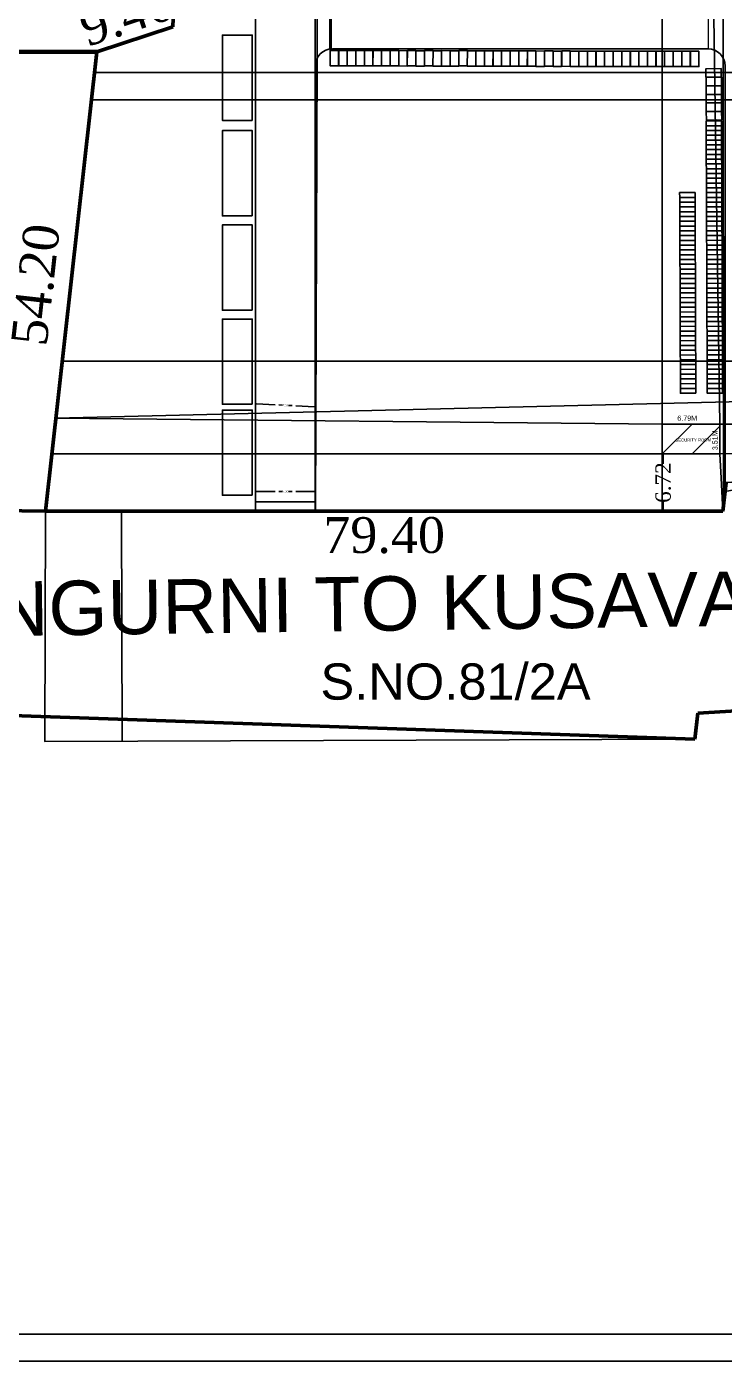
# Model space of a CAD drawing. Header units: metres. Extents: x 1422408 to 2565053, y 3723 to 80428.
# Drawn here: x 2267236.6 to 2267318.4, y 3723.1 to 3879.6 of the extents above; entities that cross this region are included whole.
import ezdxf

# ---------------------------------------------------------------- set-up
doc = ezdxf.new("R2010")
doc.units = ezdxf.units.M
doc.header["$LTSCALE"] = 3.5
doc.header["$MEASUREMENT"] = 0
doc.linetypes.add('PHANTOM2', pattern=[1.25, 0.625, -0.125, 0.125, -0.125, 0.125, -0.125])
doc.layers.get('0').update_dxf_attribs({"linetype": 'CONTINUOUS'})
doc.layers.get('DEFPOINTS').update_dxf_attribs({"linetype": 'CONTINUOUS'})
for name, color, linetype in [('AISLE_WIDTH_2', 8, 'CONTINUOUS'), ('BLK_1_LVL_0_SIDE_SETBACK2', 102, 'CONTINUOUS'), ('BLK_2_LVL_0_SIDE_SETBACK2', 102, 'CONTINUOUS'), ('BLK_3_LVL_0_BLDG_FOOT_PRINT', 1, 'CONTINUOUS'), ('BLK_3_LVL_0_FRONT_SETBACK', 2, 'CONTINUOUS'), ('BLK_3_LVL_0_REAR_SETBACK', 11, 'CONTINUOUS'), ('BLK_3_LVL_0_SIDE_SETBACK1', 171, 'CONTINUOUS'), ('BLK_3_LVL_0_SIDE_SETBACK2', 102, 'CONTINUOUS'), ('BLK_5_LVL_0_FRONT_SETBACK', 2, 'CONTINUOUS'), ('CYCLE_PARKING', 250, 'CONTINUOUS'), ('DISTANCE_BLK', 238, 'CONTINUOUS'), ('DRIVE_WAY', 255, 'CONTINUOUS'), ('LORRY_PARKING', 2, 'CONTINUOUS'), ('PLOT_BOUNDARY', 70, 'CONTINUOUS'), ('ROAD_WIDTH', 233, 'CONTINUOUS'), ('SUPER_IMPOSED', 5, 'CONTINUOUS'), ('SURRENDER_ROAD_WIDTH', 2, 'CONTINUOUS')]:
    doc.layers.add(name, color=color, linetype=linetype)
doc.layers.add('FMB_OR_PLR', color=70, linetype='CONTINUOUS', lineweight=0)
doc.layers.add('TWO_WHEELER_DRIVE_WAY', color=6, linetype='CONTINUOUS', lineweight=9)
doc.layers.add('TWO_WHEELER_PARKING', color=2, linetype='CONTINUOUS', plot=False)
doc.styles.add('ANAND', font='times.ttf')
doc.styles.add('ATT', font='swissck.ttf', dxfattribs={"height": 12})
doc.styles.add('NAME', font='times.ttf')
doc.styles.add('ROOM TEXT 10.5', font='swisse.ttf')
doc.dimstyles.new('Copy of Standard', dxfattribs={"dimscale": 0.7, "dimtxt": 2.35, "dimasz": 0.05, "dimexe": 0.08, "dimexo": 0.0125, "dimgap": 0.05, "dimtad": 0, "dimzin": 0, "dimdsep": 46, "dimtxsty": 'NAME', "dimcen": 0, "dimse1": 1, "dimse2": 1, "dimsd1": 1, "dimsd2": 1, "dimadec": 0, "dimazin": 0, "dimtfac": 1, "dimtofl": 0, "dimtmove": 0, "dimatfit": 3, "dimldrblk": 'CLOSEDBLANK', "dimfxl": 0, "dimtolj": 1, "dimtzin": 0, "dimarcsym": 0})
doc.dimstyles.new('STANDARD$0', dxfattribs={"dimtxt": 0.25, "dimasz": 0.1, "dimexe": 2, "dimexo": 2, "dimgap": 0, "dimtad": 0, "dimzin": 0, "dimdsep": 46, "dimtxsty": 'ANAND', "dimcen": 0.0625, "dimdle": 2.5, "dimse1": 1, "dimse2": 1, "dimclrd": 2, "dimclre": 9, "dimadec": 0, "dimazin": 0, "dimtfac": 1, "dimtix": 1, "dimtofl": 0, "dimtmove": 2, "dimatfit": 3, "dimldrblk": 'OBLIQUE', "dimfxl": 0, "dimtolj": 1, "dimtzin": 0, "dimarcsym": 0})

# ---------------------------------------------------------------- blocks, each defined once
blk = doc.blocks.new('*D700')
at = {"layer": 'DEFPOINTS', "color": 0, "ltscale": 0.5}
for p in [(2267244.84, 3876.66), (2267234.77, 3823.25), (2267238.82, 3822.8)]:
    blk.add_point(p, dxfattribs=at)
at = {"color": 0, "lineweight": 70, "ltscale": 0.5, "insert": (2267237.69, 3849.37), "char_height": 4.2, "attachment_point": 5, "rotation": 83.627, "style": 'NAME'}
blk.add_mtext('\\A1;54.20', dxfattribs=at)
blk = doc.blocks.new('_ClosedBlank')
at = {"color": 0, "linetype": 'ByBlock', "lineweight": -2}
for p, q in [((-1, 0.2), (0, 0)), ((-1, 0.2), (-1, -0.2)), ((0, 0), (-1, -0.2))]:
    blk.add_line(p, q, dxfattribs=at)
blk = doc.blocks.new('*D701')
at = {"layer": 'DEFPOINTS', "color": 0, "ltscale": 0.5}
for p in [(2267252.82, 3882.44), (2267253.76, 3879.62), (2267244.84, 3876.66)]:
    blk.add_point(p, dxfattribs=at)
at = {"color": 0, "lineweight": 70, "ltscale": 0.5, "insert": (2267248.36, 3880.96), "char_height": 4.2, "attachment_point": 5, "rotation": 18.3731, "style": 'NAME'}
blk.add_mtext('\\A1;9.40', dxfattribs=at)
blk = doc.blocks.new('*D668')
at = {"layer": 'DEFPOINTS', "color": 0, "ltscale": 0.5}
for p in [(2267238.82, 3822.8), (2267318.23, 3822.8), (2267318.23, 3819.97)]:
    blk.add_point(p, dxfattribs=at)
at = {"color": 0, "lineweight": 70, "ltscale": 0.5, "insert": (2267278.53, 3819.97), "char_height": 4.2, "attachment_point": 5, "style": 'NAME'}
blk.add_mtext('\\A1;79.40', dxfattribs=at)
blk = doc.blocks.new('*D694')
at = {"color": 2, "lineweight": -2}
for p, q in [((2267311.25, 3829.42), (2267311.25, 3828.37)), ((2267311.25, 3822.9), (2267311.25, 3823.94))]:
    blk.add_line(p, q, dxfattribs=at)
at = {"color": 2}
for points in [[(2267311.24, 3829.42), (2267311.27, 3829.42), (2267311.25, 3829.52)], [(2267311.24, 3822.9), (2267311.27, 3822.9), (2267311.25, 3822.8)]]:
    blk.add_solid(points, dxfattribs=at)
at = {"layer": 'DEFPOINTS', "color": 0}
for p in [(2267311.12, 3829.52), (2267311.12, 3822.8), (2267311.25, 3822.8)]:
    blk.add_point(p, dxfattribs=at)
at = {"color": 0, "lineweight": -2, "insert": (2267311.25, 3826.16), "char_height": 1.8, "attachment_point": 5, "rotation": 90, "style": 'ANAND'}
blk.add_mtext('\\A1;6.72', dxfattribs=at)
blk = doc.blocks.new('_Oblique')
at = {"color": 0, "linetype": 'ByBlock', "lineweight": -2}
blk.add_line((-0.5, -0.5), (0.5, 0.5), dxfattribs=at)
blk = doc.blocks.new('*D682')
at = {"color": 2, "lineweight": -2}
for p, q in [((2267318.01, 3833.03), (2267344.89, 3833.03)), ((2267377.52, 3833.04), (2267350.64, 3833.04))]:
    blk.add_line(p, q, dxfattribs=at)
at = {"color": 2}
for points in [[(2267318.01, 3833.04), (2267318.01, 3833.01), (2267317.91, 3833.03)], [(2267377.52, 3833.06), (2267377.52, 3833.03), (2267377.62, 3833.04)]]:
    blk.add_solid(points, dxfattribs=at)
at = {"layer": 'DEFPOINTS', "color": 0}
for p in [(2267317.91, 3833.03), (2267377.62, 3833.04), (2267377.62, 3833.04)]:
    blk.add_point(p, dxfattribs=at)
at = {"color": 0, "lineweight": -2, "insert": (2267347.76, 3833.03), "char_height": 1.8, "attachment_point": 5, "rotation": 0.0139, "style": 'ANAND'}
blk.add_mtext('\\A1;59.72', dxfattribs=at)
blk = doc.blocks.new('*D584')
at = {"layer": 'DEFPOINTS', "color": 0}
for p in [(2267263.46, 3835.39), (2267270.46, 3835.06), (2267270.46, 3835.04)]:
    blk.add_point(p, dxfattribs=at)
at = {"layer": 'DRIVE_WAY', "color": 2, "linetype": 'PHANTOM2', "lineweight": -2}
for p, q in [((2267263.56, 3835.41), (2267266.67, 3835.25)), ((2267270.36, 3835.06), (2267267.26, 3835.22))]:
    blk.add_line(p, q, dxfattribs=at)
at = {"layer": 'DRIVE_WAY', "color": 2}
for points in [[(2267263.56, 3835.42), (2267263.56, 3835.39), (2267263.46, 3835.41)], [(2267270.36, 3835.08), (2267270.36, 3835.05), (2267270.46, 3835.06)]]:
    blk.add_solid(points, dxfattribs=at)
at = {"layer": 'DRIVE_WAY', "color": 0, "insert": (2267266.96, 3835.23), "char_height": 0.25, "attachment_point": 5, "rotation": 357.1292, "style": 'ANAND'}
blk.add_mtext('\\A1;7.01', dxfattribs=at)
blk = doc.blocks.new('*D642')
at = {"layer": 'DEFPOINTS', "color": 0}
for p in [(2267272.24, 3885), (2267272.25, 3876.99), (2267272.33, 3876.99)]:
    blk.add_point(p, dxfattribs=at)
at = {"layer": 'TWO_WHEELER_DRIVE_WAY', "color": 2, "linetype": 'Continuous', "lineweight": -2}
for p, q in [((2267272.33, 3884.9), (2267272.33, 3881.29)), ((2267272.33, 3877.09), (2267272.33, 3880.71))]:
    blk.add_line(p, q, dxfattribs=at)
at = {"layer": 'TWO_WHEELER_DRIVE_WAY', "color": 2}
for points in [[(2267272.34, 3884.9), (2267272.31, 3884.9), (2267272.33, 3885)], [(2267272.35, 3877.09), (2267272.31, 3877.09), (2267272.33, 3876.99)]]:
    blk.add_solid(points, dxfattribs=at)
at = {"layer": 'TWO_WHEELER_DRIVE_WAY', "color": 0, "insert": (2267272.33, 3881), "char_height": 0.25, "attachment_point": 5, "rotation": 270.0261, "style": 'ANAND'}
blk.add_mtext('\\A1;8.01', dxfattribs=at)
blk = doc.blocks.new('*D711')
at = {"layer": 'AISLE_WIDTH_2', "color": 2, "linetype": 'PHANTOM2', "lineweight": -2}
for p, q in [((2267263.56, 3825.1), (2267266.65, 3825.1)), ((2267270.36, 3825.1), (2267267.27, 3825.1))]:
    blk.add_line(p, q, dxfattribs=at)
at = {"layer": 'AISLE_WIDTH_2', "color": 2}
for points in [[(2267263.56, 3825.12), (2267263.56, 3825.09), (2267263.46, 3825.1)], [(2267270.36, 3825.12), (2267270.36, 3825.09), (2267270.46, 3825.1)]]:
    blk.add_solid(points, dxfattribs=at)
at = {"layer": 'DEFPOINTS', "color": 0}
for p in [(2267263.46, 3825.1), (2267270.46, 3825.1), (2267270.46, 3825.1)]:
    blk.add_point(p, dxfattribs=at)
at = {"layer": 'AISLE_WIDTH_2', "color": 0, "insert": (2267266.96, 3825.1), "char_height": 0.25, "attachment_point": 5, "style": 'ANAND'}
blk.add_mtext('\\A1;7.00', dxfattribs=at)

msp = doc.modelspace()

# ---------------------------------------------------------------- hatches: boundary and pattern name
at = {"ltscale": 0.05}
h = msp.add_hatch(dxfattribs=at)
h.set_pattern_fill('ANSI31', color=8, scale=20)
h.set_pattern_definition([(45, (2261982.265, -4847.4843), (-1.76776695, 1.76776695), [])])
h.paths.add_polyline_path([(2267318.28477, 3954.10417), (2267270.70477, 3954.10417), (2267270.70477, 3886.80417), (2267318.28477, 3886.80417)])
h.paths.add_polyline_path([(2267377.71668, 3955.01672), (2267327.78026, 3955.01672), (2267327.78026, 3918.53877), (2267377.71668, 3918.53877)])
h.paths.add_polyline_path([(2267377.70953, 3909.33195), (2267327.10188, 3909.33195), (2267327.10188, 3886.21091), (2267377.70953, 3886.21091)])
h.paths.add_polyline_path([(2267354.78501, 3871.03483), (2267327.01501, 3871.03483), (2267327.01501, 3835.81483), (2267354.78501, 3835.81483)])
h.paths.add_polyline_path([(2267372.78501, 3874.26988), (2267361.78501, 3874.26988), (2267361.78501, 3840.41988), (2267372.78501, 3840.41988)])
h.paths.add_polyline_path([(2267317.9057, 3833.0273), (2267311.1197, 3833.0273), (2267311.1197, 3829.5193), (2267317.9057, 3829.5193)])
h.paths.add_polyline_path([(2267340.16783, 4033.6996), (2267326.66783, 4033.6996), (2267326.66783, 4010.6996), (2267340.16783, 4010.6996)])
h.paths.add_polyline_path([(2267317.69129, 3910.83693), (2267317.69129, 3921.82679), (2267314.91644, 3921.82679), (2267314.91644, 3910.83693)], flags=24)
h.paths.add_polyline_path([(2267290.29626, 3951.63392), (2267301.2849, 3951.63392), (2267301.2849, 3954.40511), (2267290.29626, 3954.40511)], flags=9)
h.paths.add_polyline_path([(2267290.29626, 3887.21784), (2267301.2849, 3887.21784), (2267301.2849, 3889.98903), (2267290.29626, 3889.98903)], flags=24)
h.paths.add_polyline_path([(2267273.80431, 3910.66442), (2267273.80431, 3921.65428), (2267271.02946, 3921.65428), (2267271.02946, 3910.66442)], flags=24)
h.paths.add_polyline_path([(2267271.72763, 3925.96761), (2267316.90791, 3925.96761), (2267316.90791, 3928.83274), (2267271.72763, 3928.83274)], flags=24)
h.paths.add_polyline_path([(2267348.57225, 3952.64251), (2267359.56211, 3952.64251), (2267359.56211, 3955.41736), (2267348.57225, 3955.41736)], flags=9)
h.paths.add_polyline_path([(2267376.78728, 3934.00638), (2267376.78728, 3944.99623), (2267374.01243, 3944.99623), (2267374.01243, 3934.00638)], flags=24)
h.paths.add_polyline_path([(2267330.54008, 3934.00638), (2267330.54008, 3944.99623), (2267327.76523, 3944.99623), (2267327.76523, 3934.00638)], flags=9)
h.paths.add_polyline_path([(2267348.57225, 3919.91965), (2267359.56211, 3919.91965), (2267359.56211, 3922.6945), (2267348.57225, 3922.6945)], flags=24)
h.paths.add_polyline_path([(2267339.77244, 3936.68677), (2267368.11646, 3936.68677), (2267368.11646, 3939.55191), (2267339.77244, 3939.55191)], flags=24)
h.paths.add_polyline_path([(2267329.76, 3891.85825), (2267329.76, 3902.84689), (2267326.9888, 3902.84689), (2267326.9888, 3891.85825)], flags=9)
h.paths.add_polyline_path([(2267348.57225, 3886.3813), (2267359.56211, 3886.3813), (2267359.56211, 3889.15615), (2267348.57225, 3889.15615)], flags=24)
h.paths.add_polyline_path([(2267377.48092, 3893.76718), (2267377.48092, 3904.75582), (2267374.70972, 3904.75582), (2267374.70972, 3893.76718)], flags=24)
h.paths.add_polyline_path([(2267348.57225, 3906.69431), (2267359.56211, 3906.69431), (2267359.56211, 3909.46916), (2267348.57225, 3909.46916)], flags=9)
h.paths.add_polyline_path([(2267341.58139, 3896.53783), (2267369.77329, 3896.53783), (2267369.77329, 3899.40296), (2267341.58139, 3899.40296)], flags=24)
h.paths.add_polyline_path([(2267332.18038, 3850.26115), (2267350.14818, 3850.26115), (2267350.14818, 3855.48951), (2267332.18038, 3855.48951)], flags=24)
h.paths.add_polyline_path([(2267354.80108, 3850.19003), (2267354.80108, 3861.17867), (2267352.02988, 3861.17867), (2267352.02988, 3850.19003)], flags=9)
h.paths.add_polyline_path([(2267337.22276, 3836.32826), (2267348.18767, 3836.32826), (2267348.18767, 3839.02826), (2267337.22276, 3839.02826)], flags=24)
h.paths.add_polyline_path([(2267329.4543, 3850.19003), (2267329.4543, 3861.17867), (2267326.68311, 3861.17867), (2267326.68311, 3850.19003)], flags=9)
h.paths.add_polyline_path([(2267337.91043, 3867.98268), (2267348.87534, 3867.98268), (2267348.87534, 3870.68268), (2267337.91043, 3870.68268)], flags=24)
h.paths.add_polyline_path([(2267363.78761, 3854.72404), (2267363.78761, 3863.51495), (2267361.57065, 3863.51495), (2267361.57065, 3854.72404)], flags=9)
h.paths.add_polyline_path([(2267373.11756, 3854.77183), (2267373.11756, 3863.56274), (2267370.9006, 3863.56274), (2267370.9006, 3854.77183)], flags=9)
h.paths.add_polyline_path([(2267363.15239, 3872.17018), (2267371.9433, 3872.17018), (2267371.9433, 3874.38714), (2267363.15239, 3874.38714)], flags=9)
h.paths.add_polyline_path([(2267363.11318, 3840.19056), (2267371.9041, 3840.19056), (2267371.9041, 3842.40751), (2267363.11318, 3842.40751)], flags=9)
h.paths.add_polyline_path([(2267362.8774, 3847.2632), (2267371.68305, 3847.2632), (2267371.68305, 3852.58838), (2267362.8774, 3852.58838)], flags=24)
h.paths.add_polyline_path([(2267317.79538, 3829.80093), (2267317.79538, 3832.90965), (2267316.87165, 3832.90965), (2267316.87165, 3829.80093)], flags=24)
h.paths.add_polyline_path([(2267312.59896, 3830.86172), (2267316.12173, 3830.88634), (2267316.11778, 3831.45227), (2267312.59501, 3831.42766)], flags=24)
h.paths.add_polyline_path([(2267329.50368, 4011.41009), (2267338.29459, 4011.41009), (2267338.29459, 4013.62704), (2267329.50368, 4013.62704)], flags=24)
h.paths.add_polyline_path([(2267340.15925, 4018.18277), (2267340.15925, 4026.97368), (2267337.94229, 4026.97368), (2267337.94229, 4018.18277)], flags=24)
h.paths.add_polyline_path([(2267328.9532, 4031.04105), (2267337.74412, 4031.04105), (2267337.74412, 4033.258), (2267328.9532, 4033.258)], flags=24)
h.paths.add_polyline_path([(2267326.50499, 4020.07853), (2267338.47413, 4020.07853), (2267338.47413, 4022.78638), (2267326.50499, 4022.78638)], flags=9)

# ---------------------------------------------------------------- linework, layer by layer
at = {"lineweight": 60, "ltscale": 0.5}
for p, q in [((2267253.75763, 3879.62436), (2267260.3111, 4046.29557)), ((2267244.8368, 3876.66145), (2267253.75763, 3879.62436)), ((2267238.82053, 3822.79639), (2267244.8368, 3876.66145)), ((2267318.64529, 3826.171), (2267318.23053, 3822.79639)), ((2267318.23053, 3822.79639), (2267238.82053, 3822.79639)), ((2267428.39132, 3806.18329), (2267315.31941, 3799.11058)), ((2267064.40408, 3804.67454), (2267314.94854, 3796.09308))]:
    msp.add_line(p, q, dxfattribs=at)
at = {"color": 0}
msp.add_line((2267270.48413, 3875.31548), (2267270.48413, 3822.79639), dxfattribs=at)
at = {"color": 1, "ltscale": 0.05}
for points in [[(2267048.90355, 4266.29222), (2267622.60644, 4266.29222), (2267622.60644, 3723.12166), (2267048.90355, 3723.12166)], [(2267052.10028, 4263.09549), (2267619.40972, 4263.09549), (2267619.40972, 3726.31839), (2267052.10028, 3726.31839)]]:
    msp.add_lwpolyline(points, close=True, dxfattribs=at)
at = {"lineweight": 60, "ltscale": 0.5}
for points in [[(2267238.82053, 3822.79639), (2267244.8368, 3876.66145), (2267253.7572, 3879.62422)], [(2267318.64529, 3826.171), (2267318.23053, 3822.79639)], [(2267238.82053, 3822.79639), (2267149.65509, 3824.07003)], [(2267318.23053, 3822.79639), (2267238.82053, 3822.79639)], [(2267315.31941, 3799.11058), (2267314.94854, 3796.09308)]]:
    msp.add_lwpolyline(points, dxfattribs=at)
at = {"lineweight": 70, "ltscale": 0.5}
msp.add_lwpolyline([(2267244.8368, 3876.66145), (2267218.66482, 3876.66145)], dxfattribs=at)
at = {"color": 0}
msp.add_lwpolyline([(2267272.46135, 3877.0145), (2267316.51501, 3877.0145, -0.414213562), (2267318.51501, 3875.0145), (2267318.51501, 3825.11096)], format="xyb", dxfattribs=at)
msp.add_arc((2267272.46135, 3875.0145), 2, 90, 180, dxfattribs=at)
at = {"layer": 'AISLE_WIDTH_2', "color": 8}
msp.add_lwpolyline([(2267263.46135, 3823.90852), (2267270.46135, 3823.90852), (2267270.46135, 4027.46672), (2267263.46135, 4027.46672), (2267263.46135, 3823.90852)], close=True, dxfattribs=at)
at = {"layer": 'BLK_1_LVL_0_SIDE_SETBACK2', "ltscale": 400}
msp.add_lwpolyline([(2267327.01501, 3871.03483), (2267244.20908, 3871.04129), (2267240.03859, 3833.70195), (2267327.01502, 3835.81482), (2267327.01501, 3871.03483)], close=True, dxfattribs=at)
at = {"layer": 'BLK_2_LVL_0_SIDE_SETBACK2', "ltscale": 400}
msp.add_lwpolyline([(2267240.78893, 3840.41988), (2267244.56969, 3874.26988), (2267361.78501, 3874.26988), (2267361.78501, 3840.41988), (2267240.78893, 3840.41988)], close=True, dxfattribs=at)
at = {"layer": 'BLK_3_LVL_0_BLDG_FOOT_PRINT', "color": 10}
msp.add_lwpolyline([(2267311.1197, 3829.5193), (2267311.1197, 3833.0273), (2267317.9057, 3833.0273), (2267317.9057, 3829.5193)], close=True, dxfattribs=at)
at = {"layer": 'BLK_3_LVL_0_FRONT_SETBACK', "ltscale": 400}
msp.add_lwpolyline([(2267317.9057, 3829.5193), (2267318.03662, 3826.70154), (2267318.23053, 3822.79639), (2267311.1197, 3822.79639), (2267311.1197, 3829.5193), (2267317.9057, 3829.5193)], close=True, dxfattribs=at)
at = {"layer": 'BLK_3_LVL_0_REAR_SETBACK', "ltscale": 400}
msp.add_lwpolyline([(2267311.1197, 3833.0273), (2267311.11951, 4142.90264), (2267313.32773, 4143.31955), (2267317.9057, 3833.0273), (2267311.1197, 3833.0273)], close=True, dxfattribs=at)
at = {"layer": 'BLK_3_LVL_0_SIDE_SETBACK1', "ltscale": 400}
msp.add_lwpolyline([(2267317.9057, 3833.0273), (2267377.61922, 3833.02504), (2267377.17704, 3830.61997), (2267317.9057, 3829.5193), (2267317.9057, 3833.0273)], close=True, dxfattribs=at)
at = {"layer": 'BLK_3_LVL_0_SIDE_SETBACK2', "ltscale": 400}
msp.add_lwpolyline([(2267311.1197, 3829.5193), (2267239.57508, 3829.55202), (2267240.03859, 3833.70195), (2267311.1197, 3833.0273), (2267311.1181, 3829.5193)], close=True, dxfattribs=at)
at = {"layer": 'BLK_5_LVL_0_FRONT_SETBACK', "ltscale": 400}
msp.add_lwpolyline([(2267318.28477, 3886.80417), (2267318.30969, 3823.44046), (2267318.23053, 3822.79639), (2267270.48413, 3822.79639), (2267270.70477, 3886.80417), (2267318.28477, 3886.80417)], close=True, dxfattribs=at)
at = {"layer": 'CYCLE_PARKING', "color": 250}
for points in [[(2267318.09397, 3868.01303), (2267318.09187, 3868.57302), (2267316.29188, 3868.56625), (2267316.29398, 3868.00626)], [(2267318.09608, 3867.45303), (2267318.09397, 3868.01303), (2267316.29398, 3868.00626), (2267316.29609, 3867.44626)], [(2267318.09818, 3866.89303), (2267318.09608, 3867.45303), (2267316.29609, 3867.44626), (2267316.2982, 3866.88627)], [(2267318.09397, 3866.33301), (2267318.09187, 3866.89301), (2267316.29188, 3866.88624), (2267316.29398, 3866.32625)], [(2267318.09608, 3865.77302), (2267318.09397, 3866.33301), (2267316.29398, 3866.32625), (2267316.29609, 3865.76625)], [(2267318.09818, 3865.21302), (2267318.09608, 3865.77302), (2267316.29609, 3865.76625), (2267316.2982, 3865.20625)], [(2267318.10029, 3864.65303), (2267318.09818, 3865.21302), (2267316.2982, 3865.20625), (2267316.3003, 3864.64626)], [(2267318.10239, 3864.09303), (2267318.10029, 3864.65303), (2267316.3003, 3864.64626), (2267316.30241, 3864.08626)], [(2267318.1045, 3863.53303), (2267318.10239, 3864.09303), (2267316.30241, 3864.08626), (2267316.30451, 3863.52627)], [(2267318.10661, 3862.97304), (2267318.1045, 3863.53303), (2267316.30451, 3863.52627), (2267316.30662, 3862.96627)], [(2267318.10871, 3862.41304), (2267318.10661, 3862.97304), (2267316.30662, 3862.96627), (2267316.30872, 3862.40627)], [(2267318.11082, 3861.85305), (2267318.10871, 3862.41304), (2267316.30872, 3862.40627), (2267316.31083, 3861.84628)], [(2267318.11292, 3861.29305), (2267318.11082, 3861.85305), (2267316.31083, 3861.84628), (2267316.31294, 3861.28628)], [(2267318.11503, 3860.73305), (2267318.11292, 3861.29305), (2267316.31294, 3861.28628), (2267316.31504, 3860.72629)], [(2267314.98053, 3859.60938), (2267314.97843, 3860.16938), (2267313.17844, 3860.16261), (2267313.18054, 3859.60262)], [(2267314.98264, 3859.04939), (2267314.98053, 3859.60938), (2267313.18054, 3859.60262), (2267313.18265, 3859.04262)], [(2267318.11713, 3860.17306), (2267318.11503, 3860.73305), (2267316.31504, 3860.72629), (2267316.31715, 3860.16629)], [(2267318.11924, 3859.61306), (2267318.11713, 3860.17306), (2267316.31715, 3860.16629), (2267316.31925, 3859.60629)], [(2267318.12135, 3859.05307), (2267318.11924, 3859.61306), (2267316.31925, 3859.60629), (2267316.32136, 3859.0463)], [(2267314.98474, 3858.48939), (2267314.98264, 3859.04939), (2267313.18265, 3859.04262), (2267313.18476, 3858.48262)], [(2267314.98685, 3857.9294), (2267314.98474, 3858.48939), (2267313.18476, 3858.48262), (2267313.18686, 3857.92263)], [(2267314.98895, 3857.3694), (2267314.98685, 3857.9294), (2267313.18686, 3857.92263), (2267313.18897, 3857.36263)], [(2267318.12345, 3858.49307), (2267318.12135, 3859.05307), (2267316.32136, 3859.0463), (2267316.32346, 3858.4863)], [(2267318.12556, 3857.93307), (2267318.12345, 3858.49307), (2267316.32346, 3858.4863), (2267316.32557, 3857.9263)], [(2267318.12766, 3857.37308), (2267318.12556, 3857.93307), (2267316.32557, 3857.9263), (2267316.32768, 3857.36631)], [(2267314.99106, 3856.8094), (2267314.98895, 3857.3694), (2267313.18897, 3857.36263), (2267313.19107, 3856.80264)], [(2267314.99948, 3856.24943), (2267314.99738, 3856.80943), (2267313.19739, 3856.80266), (2267313.1995, 3856.24266)], [(2267315.00159, 3855.68944), (2267314.99948, 3856.24943), (2267313.1995, 3856.24266), (2267313.2016, 3855.68267)], [(2267318.12977, 3856.81308), (2267318.12766, 3857.37308), (2267316.32768, 3857.36631), (2267316.32978, 3856.80631)], [(2267318.13819, 3856.25311), (2267318.13609, 3856.8131), (2267316.3361, 3856.80634), (2267316.3382, 3856.24634)], [(2267318.1403, 3855.69311), (2267318.13819, 3856.25311), (2267316.3382, 3856.24634), (2267316.34031, 3855.68634)], [(2267315.00369, 3855.12944), (2267315.00159, 3855.68944), (2267313.2016, 3855.68267), (2267313.20371, 3855.12267)], [(2267315.0058, 3854.56944), (2267315.00369, 3855.12944), (2267313.20371, 3855.12267), (2267313.20581, 3854.56268)], [(2267318.1424, 3855.13312), (2267318.1403, 3855.69311), (2267316.34031, 3855.68634), (2267316.34242, 3855.12635)], [(2267318.14451, 3854.57312), (2267318.1424, 3855.13312), (2267316.34242, 3855.12635), (2267316.34452, 3854.56635)], [(2267315.00791, 3854.00945), (2267315.0058, 3854.56944), (2267313.20581, 3854.56268), (2267313.20792, 3854.00268)], [(2267315.01001, 3853.44945), (2267315.00791, 3854.00945), (2267313.20792, 3854.00268), (2267313.21002, 3853.44268)], [(2267315.01212, 3852.88946), (2267315.01001, 3853.44945), (2267313.21002, 3853.44268), (2267313.21213, 3852.88269)], [(2267318.14662, 3854.01312), (2267318.14451, 3854.57312), (2267316.34452, 3854.56635), (2267316.34663, 3854.00636)], [(2267318.14872, 3853.45313), (2267318.14662, 3854.01312), (2267316.34663, 3854.00636), (2267316.34873, 3853.44636)], [(2267318.15083, 3852.89313), (2267318.14872, 3853.45313), (2267316.34873, 3853.44636), (2267316.35084, 3852.88636)], [(2267315.01422, 3852.32946), (2267315.01212, 3852.88946), (2267313.21213, 3852.88269), (2267313.21424, 3852.32269)], [(2267315.01633, 3851.76946), (2267315.01422, 3852.32946), (2267313.21424, 3852.32269), (2267313.21634, 3851.7627)], [(2267315.01843, 3851.20947), (2267315.01633, 3851.76946), (2267313.21634, 3851.7627), (2267313.21845, 3851.2027)], [(2267318.15293, 3852.33314), (2267318.15083, 3852.89313), (2267316.35084, 3852.88636), (2267316.35294, 3852.32637)], [(2267318.15504, 3851.77314), (2267318.15293, 3852.33314), (2267316.35294, 3852.32637), (2267316.35505, 3851.76637)], [(2267318.15714, 3851.21314), (2267318.15504, 3851.77314), (2267316.35505, 3851.76637), (2267316.35716, 3851.20638)], [(2267315.02054, 3850.64947), (2267315.01843, 3851.20947), (2267313.21845, 3851.2027), (2267313.22055, 3850.6427)], [(2267315.02265, 3850.08948), (2267315.02054, 3850.64947), (2267313.22055, 3850.6427), (2267313.22266, 3850.08271)], [(2267315.02475, 3849.52948), (2267315.02265, 3850.08948), (2267313.22266, 3850.08271), (2267313.22476, 3849.52271)], [(2267318.15925, 3850.65315), (2267318.15714, 3851.21314), (2267316.35716, 3851.20638), (2267316.35926, 3850.64638)], [(2267318.16136, 3850.09315), (2267318.15925, 3850.65315), (2267316.35926, 3850.64638), (2267316.36137, 3850.08638)], [(2267318.16346, 3849.53316), (2267318.16136, 3850.09315), (2267316.36137, 3850.08638), (2267316.36347, 3849.52639)], [(2267315.02686, 3848.96948), (2267315.02475, 3849.52948), (2267313.22476, 3849.52271), (2267313.22687, 3848.96272)], [(2267315.02896, 3848.40949), (2267315.02686, 3848.96948), (2267313.22687, 3848.96272), (2267313.22898, 3848.40272)], [(2267315.03107, 3847.84949), (2267315.02896, 3848.40949), (2267313.22898, 3848.40272), (2267313.23108, 3847.84272)], [(2267318.16557, 3848.97316), (2267318.16346, 3849.53316), (2267316.36347, 3849.52639), (2267316.36558, 3848.96639)], [(2267318.16767, 3848.41316), (2267318.16557, 3848.97316), (2267316.36558, 3848.96639), (2267316.36769, 3848.4064)], [(2267318.16978, 3847.85317), (2267318.16767, 3848.41316), (2267316.36769, 3848.4064), (2267316.36979, 3847.8464)], [(2267315.03317, 3847.2895), (2267315.03107, 3847.84949), (2267313.23108, 3847.84272), (2267313.23319, 3847.28273)], [(2267315.03528, 3846.7295), (2267315.03317, 3847.2895), (2267313.23319, 3847.28273), (2267313.23529, 3846.72273)], [(2267318.17188, 3847.29317), (2267318.16978, 3847.85317), (2267316.36979, 3847.8464), (2267316.3719, 3847.2864)], [(2267318.17399, 3846.73318), (2267318.17188, 3847.29317), (2267316.3719, 3847.2864), (2267316.374, 3846.72641)], [(2267315.03739, 3846.1695), (2267315.03528, 3846.7295), (2267313.23529, 3846.72273), (2267313.2374, 3846.16274)], [(2267315.03949, 3845.60951), (2267315.03739, 3846.1695), (2267313.2374, 3846.16274), (2267313.2395, 3845.60274)], [(2267315.0416, 3845.04951), (2267315.03949, 3845.60951), (2267313.2395, 3845.60274), (2267313.24161, 3845.04274)], [(2267318.1761, 3846.17318), (2267318.17399, 3846.73318), (2267316.374, 3846.72641), (2267316.37611, 3846.16641)], [(2267318.1782, 3845.61318), (2267318.1761, 3846.17318), (2267316.37611, 3846.16641), (2267316.37821, 3845.60642)], [(2267318.18031, 3845.05319), (2267318.1782, 3845.61318), (2267316.37821, 3845.60642), (2267316.38032, 3845.04642)], [(2267315.0437, 3844.48952), (2267315.0416, 3845.04951), (2267313.24161, 3845.04274), (2267313.24372, 3844.48275)], [(2267315.04581, 3843.92952), (2267315.0437, 3844.48952), (2267313.24372, 3844.48275), (2267313.24582, 3843.92275)], [(2267315.04792, 3843.36952), (2267315.04581, 3843.92952), (2267313.24582, 3843.92275), (2267313.24793, 3843.36275)], [(2267318.18241, 3844.49319), (2267318.18031, 3845.05319), (2267316.38032, 3845.04642), (2267316.38243, 3844.48642)], [(2267318.18452, 3843.9332), (2267318.18241, 3844.49319), (2267316.38243, 3844.48642), (2267316.38453, 3843.92643)], [(2267318.18662, 3843.3732), (2267318.18452, 3843.9332), (2267316.38453, 3843.92643), (2267316.38664, 3843.36643)], [(2267315.05002, 3842.80953), (2267315.04792, 3843.36952), (2267313.24793, 3843.36275), (2267313.25003, 3842.80276)], [(2267315.05213, 3842.24953), (2267315.05002, 3842.80953), (2267313.25003, 3842.80276), (2267313.25214, 3842.24276)], [(2267315.05423, 3841.68954), (2267315.05213, 3842.24953), (2267313.25214, 3842.24276), (2267313.25425, 3841.68277)], [(2267318.18873, 3842.8132), (2267318.18662, 3843.3732), (2267316.38664, 3843.36643), (2267316.38874, 3842.80644)], [(2267318.19084, 3842.25321), (2267318.18873, 3842.8132), (2267316.38874, 3842.80644), (2267316.39085, 3842.24644)], [(2267318.19294, 3841.69321), (2267318.19084, 3842.25321), (2267316.39085, 3842.24644), (2267316.39295, 3841.68644)], [(2267315.05634, 3841.12954), (2267315.05423, 3841.68954), (2267313.25425, 3841.68277), (2267313.25635, 3841.12277)], [(2267315.05844, 3840.56954), (2267315.05634, 3841.12954), (2267313.25635, 3841.12277), (2267313.25846, 3840.56277)], [(2267318.19505, 3841.13322), (2267318.19294, 3841.69321), (2267316.39295, 3841.68644), (2267316.39506, 3841.12645)], [(2267318.19715, 3840.57322), (2267318.19505, 3841.13322), (2267316.39506, 3841.12645), (2267316.39717, 3840.56645)], [(2267315.06055, 3840.00955), (2267315.05844, 3840.56954), (2267313.25846, 3840.56277), (2267313.26056, 3840.00278)], [(2267315.06266, 3839.44955), (2267315.06055, 3840.00955), (2267313.26056, 3840.00278), (2267313.26267, 3839.44278)], [(2267315.06476, 3838.88956), (2267315.06266, 3839.44955), (2267313.26267, 3839.44278), (2267313.26477, 3838.88279)], [(2267318.19926, 3840.01322), (2267318.19715, 3840.57322), (2267316.39717, 3840.56645), (2267316.39927, 3840.00646)], [(2267318.20136, 3839.45323), (2267318.19926, 3840.01322), (2267316.39927, 3840.00646), (2267316.40138, 3839.44646)], [(2267318.20347, 3838.89323), (2267318.20136, 3839.45323), (2267316.40138, 3839.44646), (2267316.40348, 3838.88646)], [(2267315.06687, 3838.32956), (2267315.06476, 3838.88956), (2267313.26477, 3838.88279), (2267313.26688, 3838.32279)], [(2267315.06897, 3837.76956), (2267315.06687, 3838.32956), (2267313.26688, 3838.32279), (2267313.26899, 3837.76279)], [(2267315.07108, 3837.20957), (2267315.06897, 3837.76956), (2267313.26899, 3837.76279), (2267313.27109, 3837.2028)], [(2267318.20558, 3838.33324), (2267318.20347, 3838.89323), (2267316.40348, 3838.88646), (2267316.40559, 3838.32647)], [(2267318.20768, 3837.77324), (2267318.20558, 3838.33324), (2267316.40559, 3838.32647), (2267316.40769, 3837.76647)], [(2267318.20979, 3837.21324), (2267318.20768, 3837.77324), (2267316.40769, 3837.76647), (2267316.4098, 3837.20648)], [(2267315.07318, 3836.64957), (2267315.07108, 3837.20957), (2267313.27109, 3837.2028), (2267313.2732, 3836.6428)], [(2267318.21189, 3836.65325), (2267318.20979, 3837.21324), (2267316.4098, 3837.20648), (2267316.41191, 3836.64648)]]:
    msp.add_lwpolyline(points, close=True, dxfattribs=at)
at = {"layer": 'DISTANCE_BLK', "color": 238}
msp.add_lwpolyline([(2267311.12015, 3829.5193), (2267311.12015, 3833.0273), (2267317.90615, 3833.0273), (2267317.90615, 3829.5193)], close=True, dxfattribs=at)
at = {"layer": 'DRIVE_WAY', "color": 0}
for points in [[(2267270.48413, 3822.79639), (2267263.46135, 3822.79639), (2267263.46135, 4036.53502, -0.414213562)], [(2267385.28447, 3909.93536), (2267385.28447, 3879.0145, -0.414213562), (2267383.28447, 3877.0145), (2267363.28501, 3877.0145, 0.414213562), (2267361.28501, 3875.0145), (2267361.28501, 3828.7449), (2267355.28501, 3828.33407), (2267355.28501, 3875.0145, 0.414213562), (2267353.28501, 3877.0145), (2267328.51501, 3877.0145, 0.414213562), (2267326.51501, 3875.0145), (2267326.51501, 3826.63264), (2267318.51501, 3825.11096), (2267318.51501, 3875.0145, 0.414213562), (2267316.51501, 3877.0145), (2267272.46135, 3877.0145, 0.414213562), (2267270.46135, 3875.0145), (2267270.46135, 3822.79639)]]:
    msp.add_lwpolyline(points, format="xyb", dxfattribs=at)
at = {"layer": 'FMB_OR_PLR', "color": 70, "lineweight": 25}
msp.add_lwpolyline([(2267163.3798, 4068.5129), (2267165.80695, 4038.81191), (2267260.3111, 4046.29557), (2267253.75763, 3879.62436), (2267244.8368, 3876.66144), (2267238.82053, 3822.79638), (2267318.23053, 3822.79638), (2267318.64529, 3826.17099), (2267326.51501, 3826.63264), (2267357.89021, 3828.51244), (2267377.03052, 3829.82302), (2267391.78556, 3910.07792), (2267388.91548, 3971.89893), (2267346.41297, 3967.43299), (2267363.20374, 4047.49115)], dxfattribs=at)
at = {"layer": 'LORRY_PARKING', "color": 175}
for points in [[(2267263.07216, 3868.63124), (2267263.07216, 3878.63124), (2267259.57216, 3878.63124), (2267259.57216, 3868.63124)], [(2267263.07216, 3857.43746), (2267263.07216, 3867.43746), (2267259.57216, 3867.43746), (2267259.57216, 3857.43746)], [(2267263.07216, 3846.38018), (2267263.07216, 3856.38018), (2267259.57216, 3856.38018), (2267259.57216, 3846.38018)], [(2267263.07216, 3835.34106), (2267263.07216, 3845.34106), (2267259.57216, 3845.34106), (2267259.57216, 3835.34106)], [(2267263.07216, 3824.67111), (2267263.07216, 3834.67111), (2267259.57216, 3834.67111), (2267259.57216, 3824.67111)]]:
    msp.add_lwpolyline(points, close=True, dxfattribs=at)
at = {"layer": 'PLOT_BOUNDARY', "linetype": 'ByBlock'}
msp.add_lwpolyline([(2267163.3798, 4068.51291), (2267165.80695, 4038.81192), (2267260.3111, 4046.29557), (2267253.75763, 3879.62436), (2267244.8368, 3876.66145), (2267238.82053, 3822.79639), (2267318.23053, 3822.79639), (2267318.64529, 3826.171), (2267326.51501, 3826.63264), (2267357.89021, 3828.51245), (2267377.03052, 3829.82302), (2267391.78556, 3910.07792), (2267388.91548, 3971.89894), (2267346.41297, 3967.43299), (2267363.20374, 4047.49116)], dxfattribs=at)
at = {"layer": 'ROAD_WIDTH', "color": 1}
msp.add_lwpolyline([(2267247.71839, 3822.79603), (2267247.82337, 3795.83173)], close=True, dxfattribs=at)
at = {"layer": 'SUPER_IMPOSED', "color": 5, "lineweight": 25}
msp.add_lwpolyline([(2267163.3798, 4068.5129), (2267165.80695, 4038.81191), (2267260.3111, 4046.29557), (2267253.75763, 3879.62436), (2267244.8368, 3876.66144), (2267238.82053, 3822.79638), (2267318.23053, 3822.79638), (2267318.64529, 3826.17099), (2267326.51501, 3826.63264), (2267357.89021, 3828.51244), (2267377.03052, 3829.82302), (2267391.78556, 3910.07792), (2267388.91548, 3971.89893), (2267346.41297, 3967.43299), (2267363.20374, 4047.49115)], dxfattribs=at)
at = {"layer": 'SURRENDER_ROAD_WIDTH', "ltscale": 400}
msp.add_lwpolyline([(2267238.82053, 3822.79639), (2267238.76215, 3795.79645), (2267314.94854, 3796.09308), (2267315.31941, 3799.11058), (2267428.41403, 3806.07414), (2267424.54208, 3832.7949), (2267377.03052, 3829.82302), (2267361.28501, 3828.7449), (2267318.64528, 3826.17099), (2267318.23014, 3822.79317), (2267238.82053, 3822.79639)], close=True, dxfattribs=at)
at = {"layer": 'TWO_WHEELER_DRIVE_WAY', "color": 6}
msp.add_lwpolyline([(2267272.17757, 3876.99427), (2267272.22113, 3884.99958), (2267316.55844, 3885.01497), (2267316.52369, 3877.01448), (2267272.17757, 3876.99427)], close=True, dxfattribs=at)
at = {"layer": 'TWO_WHEELER_PARKING', "color": 2}
for points in [[(2267273.19364, 3876.83339), (2267272.19364, 3876.83592), (2267272.18908, 3875.03593), (2267273.18908, 3875.03339)], [(2267274.20514, 3876.84136), (2267273.20514, 3876.84389), (2267273.20058, 3875.0439), (2267274.20058, 3875.04136)], [(2267275.20511, 3876.8283), (2267274.20511, 3876.83083), (2267274.20055, 3875.03083), (2267275.20055, 3875.0283)], [(2267276.2166, 3876.83626), (2267275.21661, 3876.8388), (2267275.21205, 3875.0388), (2267276.21205, 3875.03627)], [(2267277.2166, 3876.83373), (2267276.2166, 3876.83626), (2267276.21205, 3875.03627), (2267277.21204, 3875.03374)], [(2267278.2281, 3876.8417), (2267277.2281, 3876.84423), (2267277.22354, 3875.04424), (2267278.22354, 3875.04171)], [(2267279.22804, 3876.81811), (2267278.22804, 3876.82064), (2267278.22349, 3875.02065), (2267279.22348, 3875.01811)], [(2267280.23954, 3876.82608), (2267279.23954, 3876.82861), (2267279.23498, 3875.02862), (2267280.23498, 3875.02608)], [(2267281.23951, 3876.81301), (2267280.23951, 3876.81555), (2267280.23495, 3875.01555), (2267281.23495, 3875.01302)], [(2267282.25101, 3876.82098), (2267281.25101, 3876.82352), (2267281.24645, 3875.02352), (2267282.24645, 3875.02099)], [(2267283.25098, 3876.80792), (2267282.25098, 3876.81045), (2267282.24642, 3875.01046), (2267283.24642, 3875.00793)], [(2267284.26247, 3876.81589), (2267283.26248, 3876.81842), (2267283.25792, 3875.01843), (2267284.25791, 3875.0159)], [(2267285.26244, 3876.80283), (2267284.26245, 3876.80536), (2267284.25789, 3875.00537), (2267285.25788, 3875.00283)], [(2267286.27394, 3876.8108), (2267285.27394, 3876.81333), (2267285.26938, 3875.01334), (2267286.26938, 3875.0108)], [(2267287.27394, 3876.80826), (2267286.27394, 3876.8108), (2267286.26938, 3875.0108), (2267287.26938, 3875.00827)], [(2267288.28543, 3876.81623), (2267287.28544, 3876.81877), (2267287.28088, 3875.01877), (2267288.28087, 3875.01624)], [(2267289.28538, 3876.79264), (2267288.28538, 3876.79517), (2267288.28082, 3874.99518), (2267289.28082, 3874.99265)], [(2267290.29687, 3876.80061), (2267289.29688, 3876.80314), (2267289.29232, 3875.00315), (2267290.29232, 3875.00062)], [(2267291.29687, 3876.79808), (2267290.29687, 3876.80061), (2267290.29232, 3875.00062), (2267291.29231, 3874.99808)], [(2267292.30837, 3876.80605), (2267291.30837, 3876.80858), (2267291.30381, 3875.00859), (2267292.30381, 3875.00605)], [(2267293.30831, 3876.78245), (2267292.30831, 3876.78499), (2267292.30376, 3874.98499), (2267293.30375, 3874.98246)], [(2267294.31981, 3876.79042), (2267293.31981, 3876.79295), (2267293.31525, 3874.99296), (2267294.31525, 3874.99043)], [(2267295.31978, 3876.77736), (2267294.31978, 3876.77989), (2267294.31522, 3874.9799), (2267295.31522, 3874.97737)], [(2267296.33127, 3876.78533), (2267295.33128, 3876.78786), (2267295.32672, 3874.98787), (2267296.32672, 3874.98533)], [(2267297.33124, 3876.77227), (2267296.33125, 3876.7748), (2267296.32669, 3874.9748), (2267297.32669, 3874.97227)], [(2267298.34274, 3876.78024), (2267297.34275, 3876.78277), (2267297.33819, 3874.98277), (2267298.33818, 3874.98024)], [(2267299.34271, 3876.76717), (2267298.34272, 3876.7697), (2267298.33816, 3874.96971), (2267299.33815, 3874.96718)], [(2267300.35421, 3876.77514), (2267299.35421, 3876.77767), (2267299.34965, 3874.97768), (2267300.34965, 3874.97515)], [(2267301.35418, 3876.76208), (2267300.35418, 3876.76461), (2267300.34962, 3874.96462), (2267301.34962, 3874.96208)], [(2267302.36568, 3876.77005), (2267301.36568, 3876.77258), (2267301.36112, 3874.97259), (2267302.36112, 3874.97005)], [(2267303.36565, 3876.75699), (2267302.36565, 3876.75952), (2267302.36109, 3874.95952), (2267303.36109, 3874.95699)], [(2267304.37714, 3876.76495), (2267303.37715, 3876.76749), (2267303.37259, 3874.96749), (2267304.37259, 3874.96496)], [(2267305.37714, 3876.76242), (2267304.37714, 3876.76495), (2267304.37259, 3874.96496), (2267305.37258, 3874.96243)], [(2267306.38864, 3876.77039), (2267305.38864, 3876.77292), (2267305.38408, 3874.97293), (2267306.38408, 3874.9704)], [(2267307.38861, 3876.75733), (2267306.38861, 3876.75986), (2267306.38405, 3874.95987), (2267307.38405, 3874.95733)], [(2267308.4001, 3876.7653), (2267307.40011, 3876.76783), (2267307.39555, 3874.96784), (2267308.39555, 3874.9653)], [(2267309.40007, 3876.75224), (2267308.40008, 3876.75477), (2267308.39552, 3874.95477), (2267309.39552, 3874.95224)], [(2267310.40004, 3876.73917), (2267309.40005, 3876.7417), (2267309.39549, 3874.94171), (2267310.39549, 3874.93918)], [(2267311.41154, 3876.74714), (2267310.41154, 3876.74967), (2267310.40699, 3874.94968), (2267311.40698, 3874.94715)], [(2267312.41154, 3876.74461), (2267311.41154, 3876.74714), (2267311.40698, 3874.94715), (2267312.40698, 3874.94462)], [(2267313.42304, 3876.75258), (2267312.42304, 3876.75511), (2267312.41848, 3874.95512), (2267313.41848, 3874.95258)], [(2267314.42301, 3876.73952), (2267313.42301, 3876.74205), (2267313.41845, 3874.94205), (2267314.41845, 3874.93952)], [(2267315.4345, 3876.74749), (2267314.43451, 3876.75002), (2267314.42995, 3874.95002), (2267315.42994, 3874.94749)], [(2267318.06215, 3873.71387), (2267318.05468, 3874.71385), (2267316.25473, 3874.7004), (2267316.2622, 3873.70042)], [(2267318.08024, 3872.70251), (2267318.07276, 3873.70248), (2267316.27281, 3873.68903), (2267316.28029, 3872.68906)], [(2267318.07718, 3871.70246), (2267318.06971, 3872.70243), (2267316.26976, 3872.68898), (2267316.27723, 3871.68901)], [(2267318.09527, 3870.69109), (2267318.08779, 3871.69106), (2267316.28784, 3871.67761), (2267316.29532, 3870.67764)], [(2267318.10274, 3869.69112), (2267318.09527, 3870.69109), (2267316.29532, 3870.67764), (2267316.30279, 3869.67767)], [(2267318.11021, 3868.69115), (2267318.10274, 3869.69112), (2267316.30279, 3869.67767), (2267316.31026, 3868.6777)]]:
    msp.add_lwpolyline(points, close=True, dxfattribs=at)

# ---------------------------------------------------------------- texts
at = {"ltscale": 0.22, "style": 'ROOM TEXT 10.5'}
msp.add_text('6.79M', height=0.6, dxfattribs=at).set_placement((2267312.89973, 3833.42179))
at = {"color": 50, "ltscale": 0.05, "style": 'ATT'}
msp.add_text('SECURITY ROOM', height=0.36, rotation=0.4003359, dxfattribs=at).set_placement((2267312.69256, 3830.96535))
at = {"ltscale": 0.22, "style": 'ROOM TEXT 10.5'}
msp.add_text('3.51M', height=0.6, rotation=90, dxfattribs=at).set_placement((2267317.6256, 3829.95488))
at = {"lineweight": 60, "ltscale": 0.5, "insert": (2267103.02806, 3812.72543), "char_height": 6.375, "attachment_point": 1, "rotation": 0.7974645, "style": 'ROOM TEXT 10.5'}
msp.add_mtext_dynamic_manual_height_columns('EXISTING 27.00m SH195 SOLANGURNI TO KUSAVAPATTI ROAD', width=382.2465563, gutter_width=42.5, heights=[0], dxfattribs=at)
at = {"lineweight": 60, "ltscale": 0.5, "insert": (2267271.06326, 3804.95915), "char_height": 4.25, "attachment_point": 1, "style": 'ROOM TEXT 10.5'}
msp.add_mtext_dynamic_manual_height_columns('S.NO.81/2A', width=24.2129338, gutter_width=42.5, heights=[0], dxfattribs=at)

# ---------------------------------------------------------------- dimensions: what is measured, and where the dimension line sits
at = {"lineweight": 70, "ltscale": 0.5}
for base, p2, angle, picture, middle in [((2267252.82285, 3882.43739), (2267253.7572, 3879.62422), 18.3731212, '*D701', (2267248.36265, 3880.956)), ((2267234.77098, 3823.24869), (2267238.82053, 3822.79639), 263.6269609, '*D700', (2267237.6884, 3849.36904))]:
    dim = msp.add_linear_dim(base=base, p1=(2267244.8368, 3876.66145), p2=p2, angle=angle, dimstyle='Copy of Standard', override={"dimtxt": 6, "dimfxlon": 1, "dimarcsym": 1}, dxfattribs=at)
    dim.commit()
    dim.dimension.update_dxf_attribs({"geometry": picture, "text_midpoint": middle, "dimtype": 161})
at = {"color": 1, "lineweight": -2}
for p1, p2, distance, picture, middle in [((2267317.9057, 3833.0273), (2267377.6223, 3833.04181), 0, '*D682', (2267347.764, 3833.03456)), ((2267311.1197, 3829.5193), (2267311.1197, 3822.79639), 0.13349, '*D694', (2267311.25319, 3826.15785))]:
    dim = msp.add_aligned_dim(p1=p1, p2=p2, distance=distance, dimstyle='STANDARD$0', override={"dimtxt": 1.8}, dxfattribs=at)
    dim.commit()
    dim.dimension.update_dxf_attribs({"geometry": picture, "text_midpoint": middle})
at = {"lineweight": 70, "ltscale": 0.5}
dim = msp.add_linear_dim(base=(2267318.23053, 3819.96645), p1=(2267238.82053, 3822.79639), p2=(2267318.23053, 3822.79639), angle=0, text='79.40', dimstyle='Copy of Standard', override={"dimtxt": 6, "dimfxlon": 1, "dimarcsym": 1}, dxfattribs=at)
dim.commit()
dim.dimension.update_dxf_attribs({"geometry": '*D668', "text_midpoint": (2267278.52553, 3819.96645), "dimtype": 161})
at = {"layer": 'AISLE_WIDTH_2', "color": 8}
dim = msp.add_aligned_dim(p1=(2267263.46135, 3825.10239), p2=(2267270.46135, 3825.10239), distance=0, dimstyle='STANDARD$0', override={"dimfxl": 75, "dimarcsym": 2}, dxfattribs=at)
dim.commit()
dim.dimension.update_dxf_attribs({"geometry": '*D711', "text_midpoint": (2267266.96135, 3825.10239)})
at = {"layer": 'DRIVE_WAY', "color": 255}
dim = msp.add_aligned_dim(p1=(2267263.46135, 3835.39072), p2=(2267270.46135, 3835.03968), distance=0.01961, dimstyle='STANDARD$0', override={"dimfxl": 0, "dimarcsym": 2}, dxfattribs=at)
dim.commit()
dim.dimension.update_dxf_attribs({"geometry": '*D584', "text_midpoint": (2267266.96234, 3835.23478)})
at = {"layer": 'TWO_WHEELER_DRIVE_WAY', "color": 6}
dim = msp.add_aligned_dim(p1=(2267272.24179, 3884.99958), p2=(2267272.24544, 3876.9943), distance=0.08512, dimstyle='STANDARD$0', override={"dimfxl": 0.18}, dxfattribs=at)
dim.commit()
dim.dimension.update_dxf_attribs({"geometry": '*D642', "text_midpoint": (2267272.32873, 3880.99698)})

doc.saveas('drawing.dxf')
